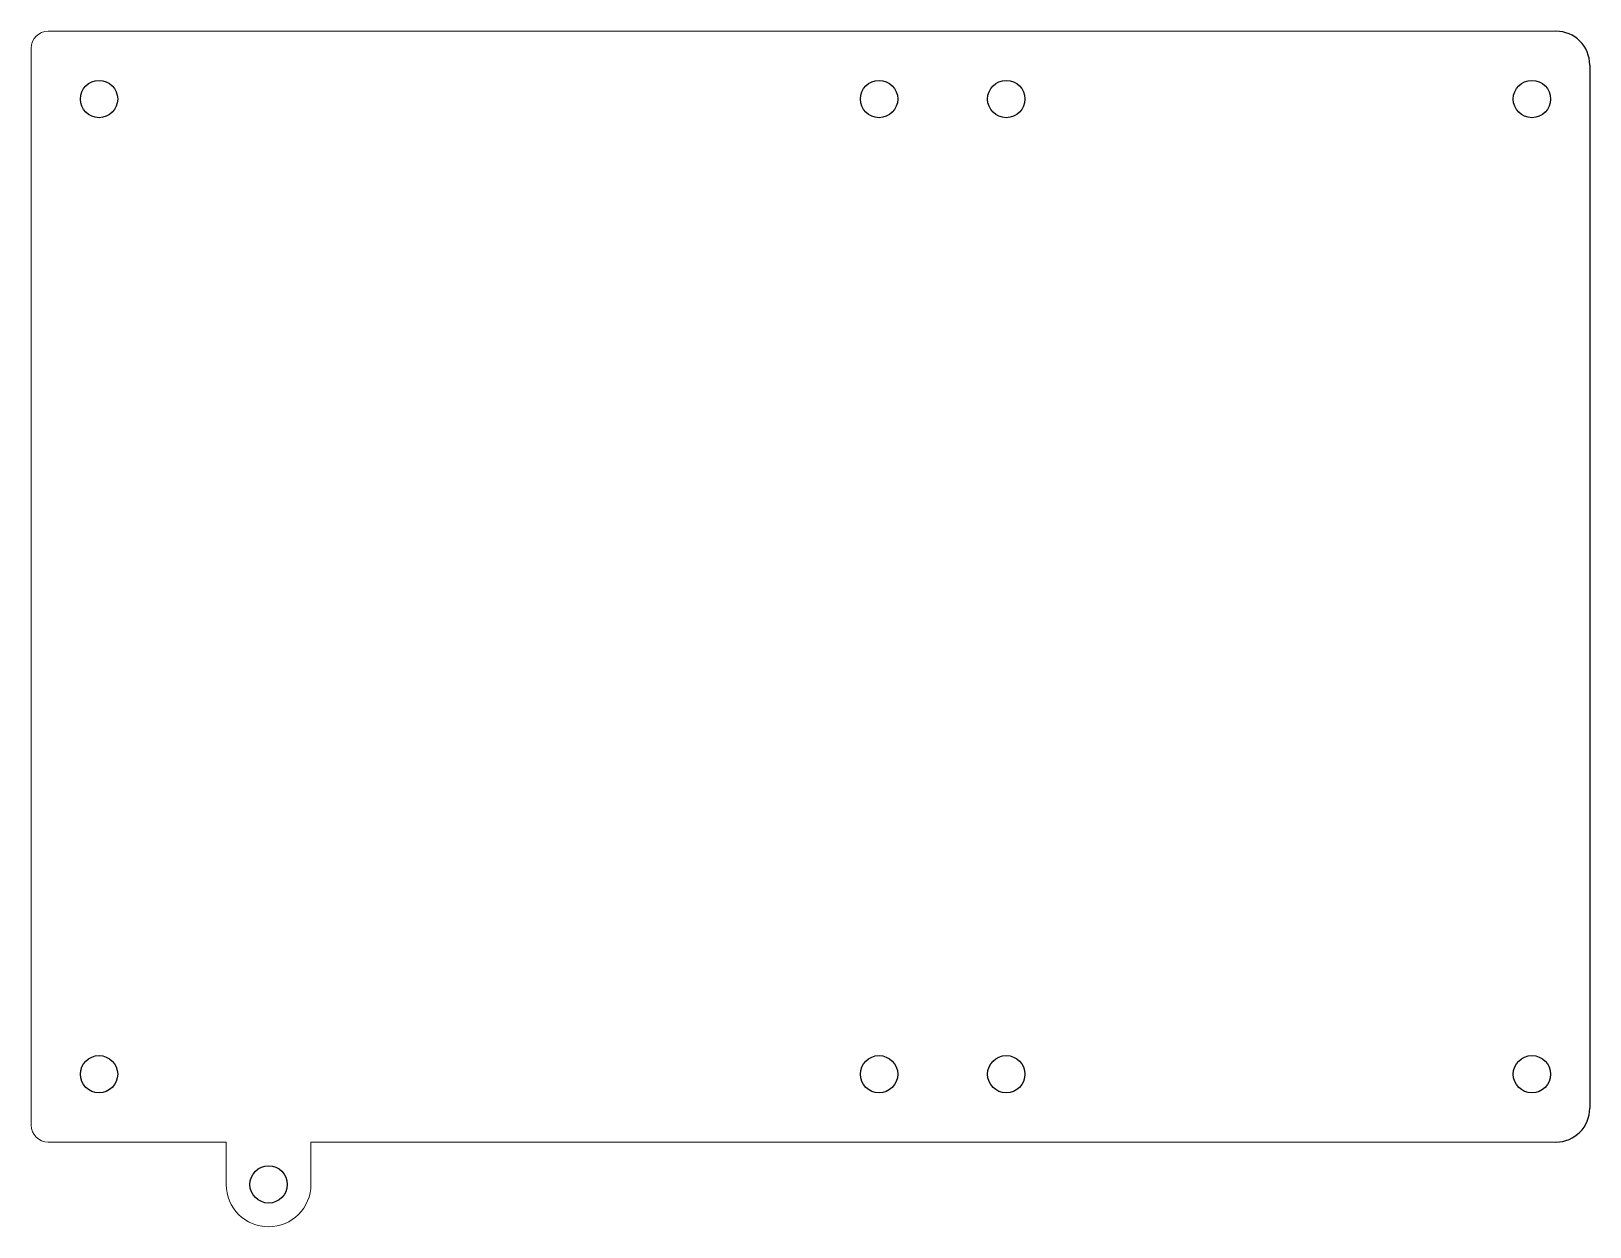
# Model space of a CAD drawing. Header units: millimetres. Extents: x 0 to 184, y 18 to 159.
import ezdxf

# ---------------------------------------------------------------- set-up
doc = ezdxf.new("R2010")
doc.units = ezdxf.units.MM
doc.layers.get('0').update_dxf_attribs({"linetype": 'CONTINUOUS'})

msp = doc.modelspace()

# ---------------------------------------------------------------- linework, layer by layer
at = {"color": 7, "linetype": 'CONTINUOUS', "lineweight": 15}
for p, q in [((180, 159.18), (2.17, 159.18)), ((0.17, 157.18), (0.17, 30.18)), ((2.17, 28.18), (23.17, 28.18)), ((23.17, 28.18), (23.17, 23.18)), ((33.17, 23.18), (33.17, 28.18)), ((33.17, 28.18), (180, 28.18))]:
    msp.add_line(p, q, dxfattribs=at)
msp.add_line((184, 155.18), (184, 32.18))
for centre in [(8.17, 151.18), (100.17, 151.18), (115.17, 151.18), (177.17, 151.18), (8.17, 36.18), (100.17, 36.18), (115.17, 36.18), (177.17, 36.18), (28.17, 23.18)]:
    msp.add_circle(centre, 2.2)
for centre, radius, start, end in [((2.17, 157.18), 2, 90, 180), ((2.17, 30.18), 2, 180, 270), ((28.17, 23.18), 5, 180, 0)]:
    msp.add_arc(centre, radius, start, end, dxfattribs=at)
for centre, start, end in [((180, 155.18), 0, 90), ((180, 32.18), 270, 0)]:
    msp.add_arc(centre, 4, start, end)

doc.saveas('drawing.dxf')
